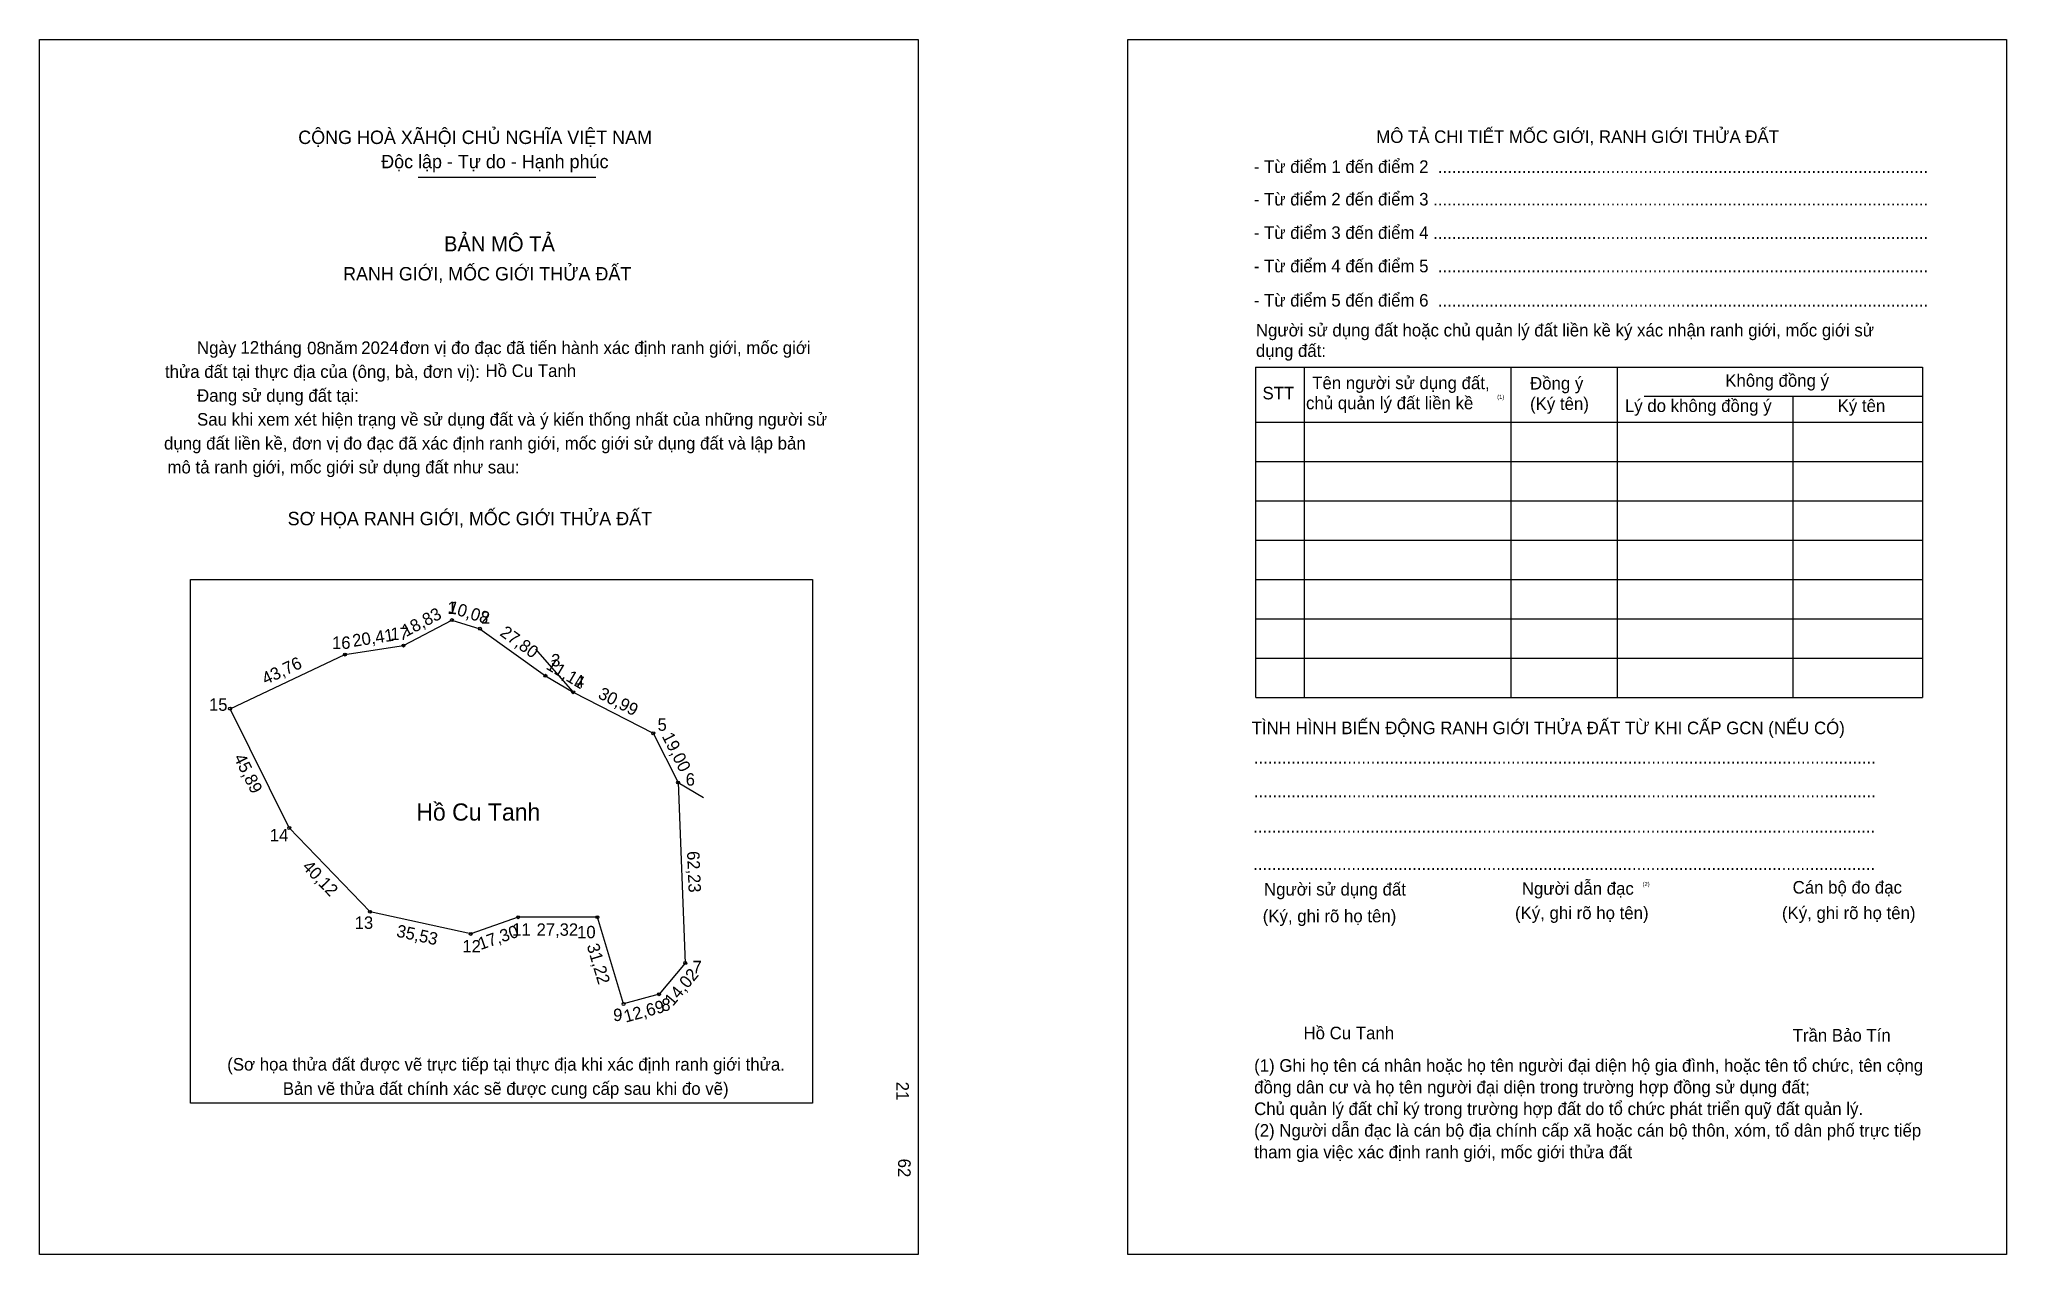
# Model space of a CAD drawing. Extents: x 547146 to 547824, y 1824890 to 1825309.
import ezdxf

# ---------------------------------------------------------------- set-up
doc = ezdxf.new("R2010")
doc.units = 0
for name, color, linetype in [('bmtKhungInTrang1', 7, 'Continuous'), ('bmtKhungInTrang2', 7, 'Continuous'), ('bmtNoiDung', 7, 'Continuous'), ('bmtTemplate', 7, 'Continuous'), ('CanhThua', 7, 'Continuous'), ('ChieuDaiCanhThua', 7, 'Continuous'), ('MocDinhThua', 7, 'Continuous'), ('RauThua', 7, 'Continuous'), ('SoHieuDinhThua', 7, 'Continuous'), ('TenChuSuDung', 7, 'Continuous')]:
    doc.layers.add(name, color=color, linetype=linetype)

msp = doc.modelspace()

# ---------------------------------------------------------------- linework, layer by layer
at = {"layer": 'bmtKhungInTrang1'}
msp.add_lwpolyline([(547145.9, 1825309.13), (547448.62, 1825309.13), (547448.62, 1824890.43), (547145.9, 1824890.43)], close=True, dxfattribs=at)
at = {"layer": 'bmtKhungInTrang2'}
msp.add_lwpolyline([(547520.81, 1825309.13), (547823.53, 1825309.13), (547823.53, 1824890.43), (547520.81, 1824890.43)], close=True, dxfattribs=at)
at = {"layer": 'bmtTemplate'}
for p, q in [((547276.35, 1825261.68), (547337.57, 1825261.68)), ((547581.54, 1825196.2), (547581.54, 1825082.37)), ((547652.75, 1825196.2), (547652.75, 1825082.37)), ((547689.39, 1825196.33), (547689.39, 1825082.37)), ((547794.55, 1825196.2), (547794.55, 1825082.37)), ((547698.68, 1825186.17), (547794.55, 1825186.17)), ((547564.94, 1825177.23), (547794.55, 1825177.23)), ((547564.94, 1825163.68), (547794.55, 1825163.68)), ((547564.94, 1825150.13), (547794.55, 1825150.13)), ((547564.94, 1825136.58), (547794.55, 1825136.58)), ((547564.94, 1825123.02), (547794.55, 1825123.02)), ((547564.94, 1825109.47), (547794.55, 1825109.47)), ((547564.94, 1825095.92), (547794.55, 1825095.92)), ((547564.94, 1825082.37), (547794.55, 1825082.37))]:
    msp.add_line(p, q, dxfattribs=at)
for points in [[(547564.79, 1825196.2), (547794.55, 1825196.2)], [(547564.79, 1825196.2), (547564.79, 1825082.37)], [(547749.86, 1825186.04), (547749.86, 1825082.37)]]:
    msp.add_lwpolyline(points, dxfattribs=at)
msp.add_lwpolyline([(547197.98, 1824942.58), (547197.98, 1825123.01), (547412.18, 1825123.01), (547412.18, 1824942.58)], close=True, dxfattribs=at)
at = {"layer": 'CanhThua'}
for p, q in [((547271.33, 1825100.29), (547288, 1825109.06)), ((547288, 1825109.06), (547297.64, 1825106.08)), ((547297.64, 1825106.08), (547320.22, 1825089.88)), ((547211.58, 1825078.53), (547251.16, 1825097.19)), ((547251.16, 1825097.19), (547271.33, 1825100.29)), ((547320.22, 1825089.88), (547329.78, 1825084.21)), ((547329.78, 1825084.21), (547357.34, 1825070.04)), ((547231.96, 1825037.43), (547211.58, 1825078.53)), ((547357.34, 1825070.04), (547365.92, 1825053.09)), ((547365.92, 1825053.09), (547368.36, 1824990.91)), ((547259.8, 1825008.54), (547231.96, 1825037.43)), ((547294.51, 1825000.95), (547259.8, 1825008.54)), ((547310.83, 1825006.69), (547294.51, 1825000.95)), ((547338.15, 1825006.7), (547310.83, 1825006.69)), ((547347.14, 1824976.8), (547338.15, 1825006.7)), ((547368.36, 1824990.91), (547359.38, 1824980.15)), ((547359.38, 1824980.15), (547347.14, 1824976.8))]:
    msp.add_line(p, q, dxfattribs=at)
at = {"layer": 'MocDinhThua'}
for centre in [(547288, 1825109.06), (547297.64, 1825106.08), (547251.16, 1825097.19), (547271.33, 1825100.29), (547320.22, 1825089.88), (547329.78, 1825084.21), (547211.58, 1825078.53), (547357.34, 1825070.04), (547365.92, 1825053.09), (547231.96, 1825037.43), (547259.8, 1825008.54), (547294.51, 1825000.95), (547310.83, 1825006.69), (547338.15, 1825006.7), (547368.36, 1824990.91), (547347.14, 1824976.8), (547359.38, 1824980.15)]:
    msp.add_circle(centre, 0.513, dxfattribs=at)
at = {"layer": 'RauThua'}
for p, q in [((547316.78, 1825099.08), (547329.55, 1825084.47)), ((547329.55, 1825084.47), (547329.78, 1825084.21)), ((547365.92, 1825053.09), (547374.67, 1825047.92))]:
    msp.add_line(p, q, dxfattribs=at)

# ---------------------------------------------------------------- texts
at = {"layer": 'bmtNoiDung'}
for s, p in [('12', (547215.17, 1825200.86)), ('08', (547238.14, 1825200.62)), ('2024', (547256.78, 1825200.72)), ('Hồ Cu Tanh', (547299.57, 1825192.81)), ('Hồ Cu Tanh', (547581.32, 1824964.64))]:
    msp.add_text(s, height=4.331, dxfattribs=at).set_placement(p)
for s, p in [('21', (547441.08, 1824950.03)), ('62', (547441.7, 1824923.52))]:
    msp.add_text(s, height=4.331, rotation=270, dxfattribs=at).set_placement(p)
at = {"layer": 'bmtTemplate'}
for s, height, p in [('CỘNG HOÀ XÃHỘI CHỦ NGHĨA VIỆT NAM', 4.6201, (547235.07, 1825273.07)), ('MÔ TẢ CHI TIẾT MỐC GIỚI, RANH GIỚI THỬA ĐẤT', 4.3297, (547606.4, 1825273.44)), ('Độc lập - Tự do - Hạnh phúc', 4.6201, (547263.64, 1825264.72)), ('- Từ điểm 1 đến điểm 2  .........................................................................................................', 4.32974, (547564.2, 1825263.12)), ('- Từ điểm 2 đến điểm 3 ..........................................................................................................', 4.32974, (547564.2, 1825251.89)), ('- Từ điểm 3 đến điểm 4 ..........................................................................................................', 4.32974, (547564.2, 1825240.38)), ('BẢN MÔ TẢ', 5.198, (547285.27, 1825236.08)), ('RANH GIỚI, MỐC GIỚI THỬA ĐẤT', 4.6201, (547250.52, 1825226.06)), ('- Từ điểm 4 đến điểm 5  .........................................................................................................', 4.32974, (547564.2, 1825228.86)), ('- Từ điểm 5 đến điểm 6  .........................................................................................................', 4.32974, (547564.2, 1825217.07)), ('Người sử dụng đất hoặc chủ quản lý đất liền kề ký xác nhận ranh giới, mốc giới sử', 4.3297, (547564.94, 1825206.77)), ('Ngày     tháng     năm         đơn vị đo đạc đã tiến hành xác định ranh giới, mốc giới ', 4.3314, (547200.22, 1825200.72)), ('dụng đất:', 4.33, (547564.94, 1825199.72)), ('thửa đất tại thực địa của (ông, bà, đơn vị):', 4.3314, (547189.17, 1825192.49)), ('Tên người sử dụng đất,', 4.3297, (547584.33, 1825188.61)), ('Đồng ý', 4.33, (547659.37, 1825188.48)), ('Không đồng ý', 4.3297, (547726.61, 1825189.43)), ('Đang sử dụng đất tại:', 4.3314, (547200.22, 1825184.27)), ('STT', 4.33, (547567.2, 1825185.09)), ('chủ quản lý đất liền kề', 4.3297, (547582.21, 1825181.69)), ('(1)', 1.444, (547648.06, 1825185.24)), ('(Ký tên)', 4.33, (547659.37, 1825181.43)), ('Lý do không đồng ý', 4.3297, (547692.04, 1825180.75)), ('Ký tên', 4.33, (547765.31, 1825180.75)), ('Sau khi xem xét hiện trạng về sử dụng đất và ý kiến thống nhất của những người sử ', 4.3314, (547200.22, 1825176.04)), ('dụng đất liền kề, đơn vị đo đạc đã xác định ranh giới, mốc giới sử dụng đất và lập bản', 4.3314, (547188.85, 1825167.81)), ('mô tả ranh giới, mốc giới sử dụng đất như sau:', 4.3314, (547190.04, 1825159.59)), ('SƠ HỌA RANH GIỚI, MỐC GIỚI THỬA ĐẤT', 4.6201, (547231.43, 1825141.72)), ('TÌNH HÌNH BIẾN ĐỘNG RANH GIỚI THỬA ĐẤT TỪ KHI CẤP GCN (NẾU CÓ)', 4.3297, (547563.47, 1825069.74)), ('.....................................................................................................................................', 4.33623, (547564.2, 1825059.55)), ('.....................................................................................................................................', 4.33623, (547564.2, 1825048.03)), ('.....................................................................................................................................', 4.33623, (547563.98, 1825035.83)), ('.....................................................................................................................................', 4.33623, (547563.98, 1825022.96)), ('Người sử dụng đất', 4.3297, (547567.73, 1825014.15)), ('Người dẫn đạc', 4.3297, (547656.54, 1825014.43)), ('(2)', 1.444, (547698.12, 1825017.41)), ('Cán bộ đo đạc', 4.3297, (547749.81, 1825014.83)), ('(Ký, ghi rõ họ tên)', 4.3297, (547567.29, 1825004.94)), ('(Ký, ghi rõ họ tên)', 4.3297, (547654.18, 1825006.02)), ('(Ký, ghi rõ họ tên)', 4.3297, (547746.13, 1825006.02)), ('Trần Bảo Tín', 4.3297, (547749.81, 1824963.85)), ('(Sơ họa thửa đất được vẽ trực tiếp tại thực địa khi xác định ranh giới thửa.', 4.3314, (547210.62, 1824953.85)), ('(1) Ghi họ tên cá nhân hoặc họ tên người đại diện hộ gia đình, hoặc tên tổ chức, tên cộng', 4.3297, (547564.33, 1824953.44)), ('Bản vẽ thửa đất chính xác sẽ được cung cấp sau khi đo vẽ)', 4.3314, (547229.77, 1824945.48)), ('đồng dân cư và họ tên người đại diện trong trường hợp đồng sử dụng đất;', 4.3297, (547564.33, 1824945.98)), ('Chủ quản lý đất chỉ ký trong trường hợp đất do tổ chức phát triển quỹ đất quản lý.', 4.3297, (547564.33, 1824938.53)), ('(2) Người dẫn đạc là cán bộ địa chính cấp xã hoặc cán bộ thôn, xóm, tổ dân phố trực tiếp', 4.3297, (547564.33, 1824931.08)), ('tham gia việc xác định ranh giới, mốc giới thửa đất', 4.3297, (547564.33, 1824923.63))]:
    msp.add_text(s, height=height, dxfattribs=at).set_placement(p)
at = {"layer": 'ChieuDaiCanhThua'}
for s, rotation, p in [('18,83', 27.73389, (547272.18, 1825103.16)), ('10,08', 342.8463, (547286.44, 1825111.78)), ('20,41', 8.75385, (547254.08, 1825099.8)), ('27,80', 324.33175, (547304.22, 1825103.99)), ('43,76', 25.23451, (547223.83, 1825086.67)), ('11,11', 329.35459, (547320.14, 1825092.41)), ('30,99', 332.79915, (547338.02, 1825082.38)), ('19,00', 296.82534, (547360.23, 1825069.06)), ('45,89', 296.37575, (547212.77, 1825061.7)), ('62,23', 272.25256, (547368.99, 1825029.41)), ('40,12', 313.94258, (547236.2, 1825023.8)), ('35,53', 347.67288, (547268.63, 1825000.05)), ('17,30', 19.37977, (547297.89, 1824995.35)), ('27,32', 0.01049, (547317.18, 1825000.29)), ('31,22', 286.72807, (547334.4, 1824996.9)), ('14,02', 50.13059, (547364.11, 1824975.81)), ('12,69', 15.29431, (547347.87, 1824970.35))]:
    msp.add_text(s, height=4.273, rotation=rotation, dxfattribs=at).set_placement(p)
at = {"layer": 'SoHieuDinhThua'}
for s, height, p in [('1', 4.27, (547286.5, 1825111.18)), ('2', 4.27, (547298.03, 1825107.78)), ('16', 4.273, (547246.73, 1825099.14)), ('17', 4.273, (547266.81, 1825102.22)), ('3', 4.27, (547322.2, 1825093.1)), ('4', 4.27, (547330.33, 1825085.81)), ('15', 4.273, (547204.34, 1825077.8)), ('5', 4.27, (547358.84, 1825070.92)), ('6', 4.27, (547368.53, 1825052.03)), ('14', 4.273, (547225.3, 1825032.83)), ('13', 4.273, (547254.53, 1825002.67)), ('11', 4.273, (547308.78, 1825000.35)), ('10', 4.273, (547331.15, 1824999.42)), ('12', 4.273, (547291.61, 1824994.55)), ('7', 4.27, (547370.89, 1824987.39)), ('9', 4.27, (547343.54, 1824970.92)), ('8', 4.27, (547360.16, 1824974.41))]:
    msp.add_text(s, height=height, dxfattribs=at).set_placement(p)
at = {"layer": 'TenChuSuDung'}
msp.add_text('Hồ Cu Tanh', height=5.924, dxfattribs=at).set_placement((547275.75, 1825039.97))

doc.saveas('drawing.dxf')
